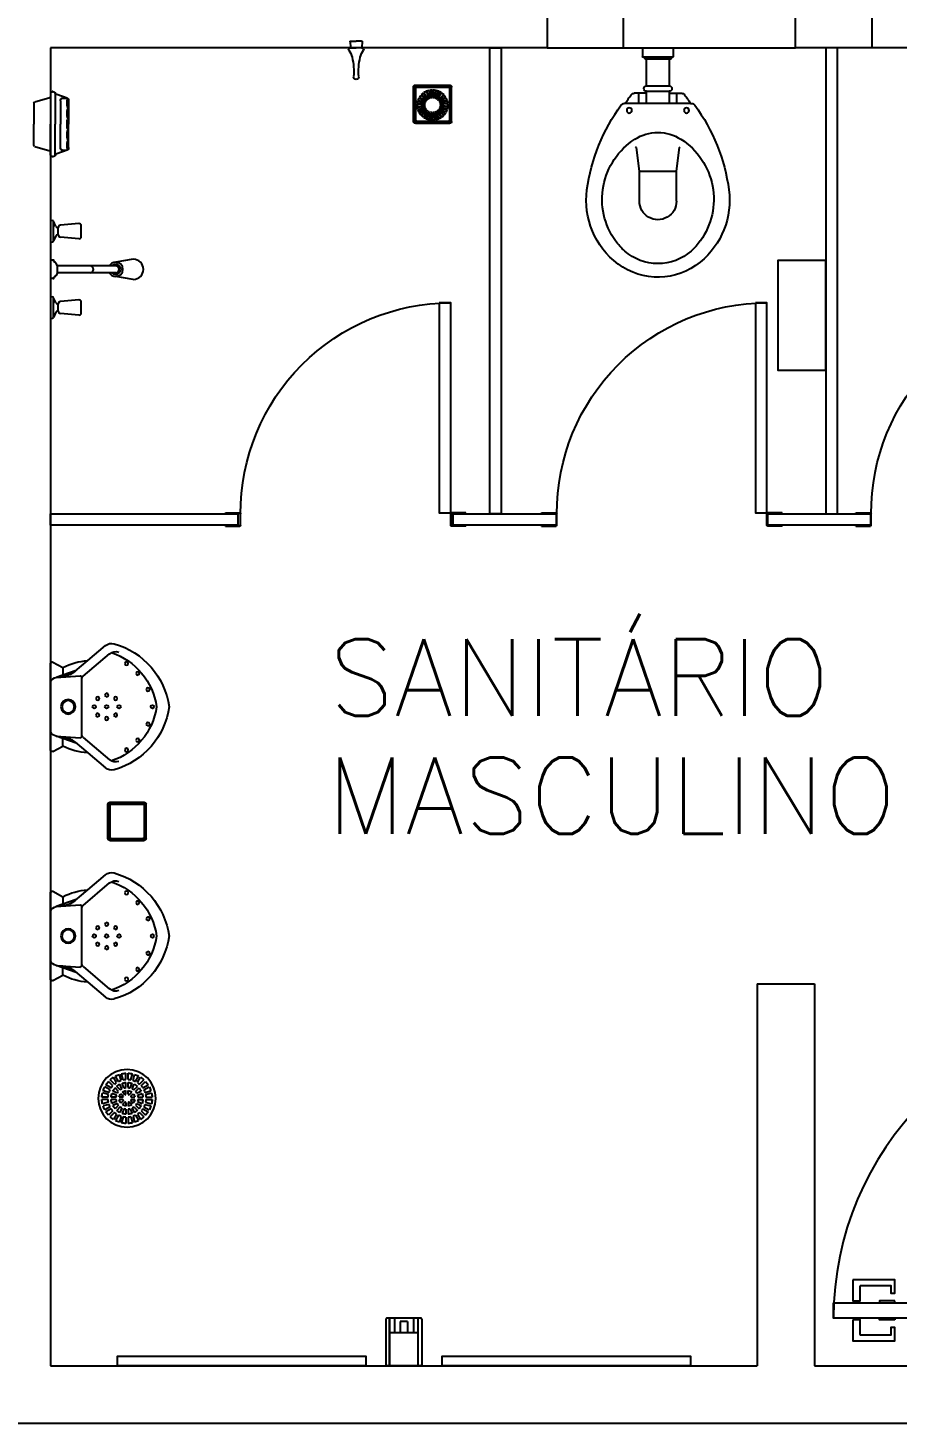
# Model space of a CAD drawing. Header units: millimetres. Extents: x 1887 to 2405, y 1100 to 1335.
# Drawn here: x 2110.2 to 2112.476, y 1267.448 to 1271.1 of the extents above; entities that cross this region are included whole.
import ezdxf

# ---------------------------------------------------------------- set-up
doc = ezdxf.new("R2010")
doc.units = ezdxf.units.MM
doc.linetypes.add('HIDDEN', pattern=[0.375, 0.25, -0.125])
for name, color, linetype in [('AR-ALV', 2, 'Continuous'), ('AR-DIVISÓRIAS', 1, 'Continuous'), ('AR-ESTC', 3, 'Continuous'), ('AR-LOUCAS', 1, 'Continuous'), ('AR-LOUÇAS', 1, 'Continuous'), ('AR-PORTA', 1, 'Continuous'), ('DV- VISTA', 2, 'Continuous'), ('HE_TIGRECAD', 1, 'Continuous'), ('maçaneta', 1, 'Continuous'), ('mov', 1, 'Continuous'), ('PM-PERFIL U-C', 2, 'Continuous'), ('pm1', 2, 'Continuous'), ('pm2', 2, 'Continuous'), ('TEXTO', 2, 'Continuous'), ('WC-PROJ', 1, 'HIDDEN'), ('WC1', 1, 'Continuous'), ('WC2', 1, 'Continuous'), ('WC3', 1, 'Continuous')]:
    doc.layers.add(name, color=color, linetype=linetype)
doc.styles.add('UNB-100', font='simplex.shx', dxfattribs={"height": 0.2})

# ---------------------------------------------------------------- blocks, each defined once
blk = doc.blocks.new('MCTR-01p')
at = {"layer": 'WC1'}
for p, q in [((0.1134, 0), (-0.1134, 0)), ((-0.1169, -0.006), (-0.1028, -0.0318)), ((0.1169, -0.006), (0.1028, -0.0318)), ((-0.1209, -0.0973), (-0.16, -0.1436)), ((0.1209, -0.0973), (0.16, -0.1436))]:
    blk.add_line(p, q, dxfattribs=at)
blk.add_circle((0, -0.0459), 0.019, dxfattribs=at)
for centre, radius, start, end in [((-0.1134, -0.004), 0.00402, 90, 208.6993), ((0.1134, -0.004), 0.00402, 331.3007, 90), ((0.0514, -0.1098), 0.1728, 153.1667, 175.8553), ((-0.0514, -0.1098), 0.1728, 4.1447, 26.8333), ((-0.1408, -0.1598), 0.0251, 139.851, 195.7705), ((0.1408, -0.1598), 0.0251, 344.2295, 40.149), ((0.027, -0.1124), 0.1994, 195.7705, 262.231), ((-0.027, -0.1124), 0.1994, 277.769, 344.2295)]:
    blk.add_arc(centre, radius, start, end, dxfattribs=at)
at = {"layer": 'WC2'}
for p, q in [((-0.1028, -0.0318), (-0.083, -0.0318)), ((-0.0952, -0.0668), (-0.0769, -0.0144)), ((-0.0769, -0.0144), (-0.0814, -0.0774)), ((0.0769, -0.0144), (0.0814, -0.0774)), ((0.0952, -0.0668), (0.0769, -0.0144)), ((0.1028, -0.0318), (0.083, -0.0318)), ((-0.0929, -0.0641), (-0.1209, -0.0973)), ((0.0929, -0.0641), (0.1209, -0.0973)), ((-0.0801, -0.0849), (-0.1388, -0.1544)), ((0.0773, -0.0817), (-0.0773, -0.0817)), ((0.0801, -0.0849), (0.1388, -0.1544))]:
    blk.add_line(p, q, dxfattribs=at)
for centre, radius in [((0, -0.0459), 0.0162), ((-0.0307, -0.1466), 0.00453), ((-0.0216, -0.1233), 0.00453), ((0.0216, -0.1233), 0.00453), ((0.0307, -0.1466), 0.00453), ((-0.0216, -0.17), 0.00453), ((0.0216, -0.17), 0.00453), ((-0.1131, -0.1987), 0.00453), ((0.1131, -0.1987), 0.00453), ((-0.0873, -0.2281), 0.00453), ((-0.0453, -0.2549), 0.00453), ((0.0453, -0.2549), 0.00453), ((0.0873, -0.2281), 0.00453)]:
    blk.add_circle(centre, radius, dxfattribs=at)
for centre, radius, start, end in [((-0.0573, -0.018), 0.02, 115.5204, 169.5817), ((0.0573, -0.018), 0.02, 10.4183, 64.4796), ((-0.1424, -0.0223), 0.0647, 319.851, 355.9846), ((0.1424, -0.0223), 0.0647, 184.0154, 220.149), ((-0.0773, -0.0776), 0.00402, 175.9846, 270), ((-0.0719, -0.0937), 0.012, 89.3581, 133.3239), ((0.0719, -0.0937), 0.012, 46.6761, 90.6419), ((0.0773, -0.0776), 0.00402, 270, 4.0154), ((0, -0.1142), 0.00453, 90, 270), ((0, -0.1466), 0.00453, 90, 270), ((0, -0.1142), 0.00453, 270, 90), ((0, -0.1466), 0.00453, 270, 90), ((-0.1204, -0.1699), 0.024, 139.851, 200.6324), ((0.024, -0.1042), 0.1746, 198.2723, 262.1141), ((0, -0.1791), 0.00453, 90, 270), ((-0.024, -0.1042), 0.1746, 277.8859, 341.7277), ((0, -0.1791), 0.00453, 270, 90), ((0.1204, -0.1699), 0.024, 339.3676, 40.149), ((0.0001, -0.2664), 0.00453, 91.7832, 268.2168), ((-0.0001, -0.2664), 0.00453, 271.7832, 88.2168)]:
    blk.add_arc(centre, radius, start, end, dxfattribs=at)
blk = doc.blocks.new('CHVR-01P')
at = {"layer": 'WC1', "color": 1}
for p, q in [((-0.08, 0.114), (-0.08, 0.086)), ((-0.074, 0.12), (-0.0254, 0.1155)), ((-0.0139, 0.1119), (-0.0077, 0.1257)), ((-0.0015, 0.129), (-0.0052, 0.1279)), ((-0.074, 0.08), (-0.0254, 0.0845)), ((-0.02, 0.1096), (-0.0176, 0.1096)), ((-0.02, 0.0904), (-0.0176, 0.0904)), ((-0.0139, 0.0881), (-0.0077, 0.0743)), ((-0.0015, 0.071), (-0.0052, 0.0721)), ((-0.2165, 0.0264), (-0.1704, 0.0189)), ((-0.1704, 0.0088), (-0.1537, 0.0088)), ((-0.1537, 0.0088), (-0.0176, 0.0088)), ((-0.0176, 0.0088), (-0.0133, 0.0174)), ((-0.0131, 0.0178), (-0.0132, 0.0176)), ((-0.0126, 0.0182), (-0.0088, 0.0206)), ((-0.0088, 0.0222), (-0.0088, 0.0206)), ((-0.0068, 0.0242), (0, 0.0242)), ((-0.2165, -0.0264), (-0.1704, -0.0189)), ((-0.1704, -0.0088), (-0.1537, -0.0088)), ((-0.1537, -0.0088), (-0.0176, -0.0088)), ((-0.0176, -0.0088), (-0.0133, -0.0174)), ((-0.0131, -0.0178), (-0.0132, -0.0176)), ((-0.0126, -0.0182), (-0.0088, -0.0206)), ((-0.0088, -0.0206), (-0.0088, -0.0222)), ((-0.0068, -0.0242), (0, -0.0242)), ((-0.0015, -0.071), (-0.0052, -0.0721)), ((-0.08, -0.086), (-0.08, -0.114)), ((-0.074, -0.08), (-0.0254, -0.0845)), ((-0.02, -0.0904), (-0.0176, -0.0904)), ((-0.02, -0.1096), (-0.0176, -0.1096)), ((-0.0139, -0.0881), (-0.0077, -0.0743)), ((-0.074, -0.12), (-0.0254, -0.1155)), ((-0.0139, -0.1119), (-0.0077, -0.1257)), ((-0.0015, -0.129), (-0.0052, -0.1279))]:
    blk.add_line(p, q, dxfattribs=at)
for centre, radius, start, end in [((-0.074, 0.114), 0.006, 90, 180), ((-0.026, 0.1096), 0.006, 0, 84.4007), ((-0.0176, 0.1136), 0.004, 270, 335.6127), ((-0.004, 0.1241), 0.004, 107.5303, 155.6127), ((-0.001, 0.1282), 0.001, 0, 122.0054), ((-0.074, 0.086), 0.006, 180, 270), ((-0.026, 0.0904), 0.006, 275.5993, 0), ((-0.0176, 0.0864), 0.004, 24.3873, 90), ((-0.004, 0.0759), 0.004, 204.3873, 252.4697), ((-0.001, 0.0718), 0.001, 237.9946, 0), ((0, 0.07), 0.000002, 180, 270), ((-0.2165, 0), 0.0264, 90, 270), ((-0.1704, 0), 0.0189, 90, 270), ((-0.1704, 0), 0.0088, 90, 270), ((-0.1704, 0), 0.0189, 27.7177, 90), ((-0.0115, 0.0165), 0.002, 122.7806, 153.4349), ((-0.0068, 0.0222), 0.002, 90, 180), ((-0.1704, 0), 0.0189, 270, 332.2823), ((-0.0115, -0.0165), 0.002, 206.5651, 237.2194), ((-0.0068, -0.0222), 0.002, 180, 270), ((-0.004, -0.0759), 0.004, 107.5303, 155.6127), ((-0.001, -0.0718), 0.001, 0, 122.0054), ((-0.074, -0.086), 0.006, 90, 180), ((-0.026, -0.0904), 0.006, 0, 84.4007), ((-0.026, -0.1096), 0.006, 275.5993, 0), ((-0.0176, -0.0864), 0.004, 270, 335.6127), ((-0.0176, -0.1136), 0.004, 24.3873, 90), ((-0.074, -0.114), 0.006, 180, 270), ((-0.004, -0.1241), 0.004, 204.3873, 252.4697), ((-0.001, -0.1282), 0.001, 237.9946, 0), ((0, -0.13), 0.000002, 180, 270)]:
    blk.add_arc(centre, radius, start, end, dxfattribs=at)
at = {"layer": 'WC2', "color": 1}
for p, q in [((-0.0077, 0.1257), (-0.0077, 0.0743)), ((-0.02, 0.1096), (-0.02, 0.0904)), ((-0.0176, 0.0088), (-0.0176, -0.0088)), ((-0.02, -0.0904), (-0.02, -0.1096)), ((-0.0077, -0.0743), (-0.0077, -0.1257))]:
    blk.add_line(p, q, dxfattribs=at)
for centre, radius, start, end in [((-0.1704, 0), 0.0132, 41.8103, 318.1897), ((-0.1031, 0), 0.0088, 90, 270)]:
    blk.add_arc(centre, radius, start, end, dxfattribs=at)
blk = doc.blocks.new('pb55-gr-01p')
at = {"layer": 'mov'}
blk.add_arc((0.0015, 0.0172), 0.55, 359.7335, 90, dxfattribs=at)
at = {"layer": 'pm1'}
blk.add_lwpolyline([(0.0315, 0.5673), (0.0315, 0.0172), (0.0015, 0.0172), (0.0015, 0.5673)], close=True, dxfattribs=at)
at = {"layer": 'pm2'}
for p, q in [((-0.0385, 0.0172), (-0.0008, 0.0172)), ((-0.0385, 0.0158), (-0.0385, 0.0172)), ((-0.0008, 0.0158), (-0.0385, 0.0158)), ((0, 0.015), (0, -0.015)), ((0.0015, -0.0152), (0.0015, 0.015)), ((0.5515, -0.0152), (0.5515, 0.015)), ((0.553, 0.015), (0.553, -0.015)), ((0.5915, 0.0172), (0.5537, 0.0172)), ((0.5537, 0.0158), (0.5915, 0.0158)), ((0.5915, 0.0158), (0.5915, 0.0172)), ((-0.001, -0.016), (-0.0385, -0.016)), ((-0.0385, -0.0175), (-0.0385, -0.016)), ((-0.0385, -0.0175), (-0.0008, -0.0175)), ((0.5915, -0.0175), (0.5537, -0.0175)), ((0.554, -0.016), (0.5915, -0.016)), ((0.5915, -0.0175), (0.5915, -0.016))]:
    blk.add_line(p, q, dxfattribs=at)
for centre, radius, start, end in [((-0.0008, 0.015), 0.00225, 0, 90), ((-0.0008, 0.015), 0.00075, 0, 90), ((0.5537, 0.015), 0.00225, 90, 180), ((0.5537, 0.015), 0.00075, 90, 180), ((-0.001, -0.015), 0.001, 270, 0), ((-0.0008, -0.0152), 0.00225, 270, 0), ((0.5537, -0.0152), 0.00225, 180, 270), ((0.554, -0.015), 0.001, 180, 270)]:
    blk.add_arc(centre, radius, start, end, dxfattribs=at)
blk = doc.blocks.new('DV4')
at = {"layer": 'DV- VISTA', "color": 2}
blk.add_lwpolyline([(0.03, 0), (0.03, -1.22), (0, -1.22), (0, 0)], close=True, dxfattribs=at)
blk = doc.blocks.new('DV2')
at = {"layer": 'DV- VISTA', "color": 2}
blk.add_lwpolyline([(0.03, 0), (0.03, -0.49), (0, -0.49), (0, 0)], close=True, dxfattribs=at)
blk = doc.blocks.new('DV9')
at = {"layer": 'DV- VISTA', "color": 2}
blk.add_lwpolyline([(0.27, -0.03), (0, -0.03), (0, 0), (0.27, 0)], close=True, dxfattribs=at)
blk = doc.blocks.new('BACI-01P')
at = {"layer": 'WC1'}
for p, q in [((0.146, 0.0857), (0.146, 0.0887)), ((0.1191, 0.03), (0.1191, 0.0624)), ((0.1191, 0.03), (0.1139, 0.03)), ((0.1139, 0.0298), (0.1139, -0.0298)), ((0.1191, -0.03), (0.1139, -0.03)), ((0.1191, -0.03), (0.1191, -0.0624)), ((0.146, -0.0857), (0.146, -0.0887))]:
    blk.add_line(p, q, dxfattribs=at)
for centre, radius, start, end in [((0.4364, -0.2936), 0.4837, 97.6805, 126.3454), ((0.3996, -0.0205), 0.2081, 36.8881, 97.6805), ((0.4044, -0.3155), 0.4771, 122.7818, 126.1604), ((0.1551, 0.0887), 0.00909, 126.3358, 180), ((0.4268, 0), 0.174, 320.4767, 36.8881), ((0.1282, 0.0624), 0.00909, 126.1604, 180), ((0.1282, -0.0624), 0.00909, 180, 233.8396), ((0.4044, 0.3155), 0.4771, 233.8396, 237.2182), ((0.1551, -0.0887), 0.00909, 180, 238.9825), ((0.4364, 0.2936), 0.4837, 233.7577, 262.3195), ((0.3996, 0.0205), 0.2081, 262.3195, 320.8979)]:
    blk.add_arc(centre, radius, start, end, dxfattribs=at)
at = {"layer": 'WC2'}
for p, q in [((0.146, -0.0857), (0.146, 0.0857)), ((0, 0.04), (0.023, 0.04)), ((0.025, 0.035), (0.025, 0.038)), ((0.025, -0.035), (0.025, 0.035)), ((0.025, 0.035), (0.028, 0.035)), ((0.03, -0.033), (0.03, 0.033)), ((0.1, 0.03), (0.03, 0.03)), ((0.1, 0.0298), (0.1, -0.0298)), ((0.025, -0.038), (0.025, -0.035)), ((0.025, -0.035), (0.028, -0.035)), ((0.1, -0.03), (0.03, -0.03)), ((0, -0.04), (0.023, -0.04))]:
    blk.add_line(p, q, dxfattribs=at)
for centre, radius, start, end in [((0.3966, -0.0404), 0.1866, 54.2515, 147.3201), ((0.4126, -0.0182), 0.1592, 41.3299, 54.2515), ((0.4333, 0), 0.1317, 0, 41.3299), ((0.023, 0.038), 0.002, 0, 90), ((0.107, 0.0298), 0.00697, 0, 180), ((0.3335, 0), 0.1117, 147.3201, 180), ((0.028, 0.033), 0.002, 0, 90), ((0.3335, 0), 0.1117, 180, 212.6799), ((0.4333, 0), 0.1317, 318.6701, 0), ((0.028, -0.033), 0.002, 270, 0), ((0.107, -0.0298), 0.00697, 180, 0), ((0.023, -0.038), 0.002, 270, 0), ((0.3966, 0.0404), 0.1866, 212.6799, 305.7485), ((0.4126, 0.0182), 0.1592, 305.7485, 318.6701)]:
    blk.add_arc(centre, radius, start, end, dxfattribs=at)
at = {"layer": 'WC3'}
for p, q in [((0.146, 0.0497), (0.1191, 0.0497)), ((0.146, 0.03), (0.1191, 0.03)), ((0.146, -0.03), (0.1191, -0.03)), ((0.146, -0.0497), (0.1191, -0.0497))]:
    blk.add_line(p, q, dxfattribs=at)
at = {"layer": 'WC3', "color": 1}
for p, q in [((0.261, 0.0562), (0.2593, 0.0585)), ((0.3229, 0.0486), (0.261, 0.0562)), ((0.3229, 0.0486), (0.3229, -0.0486)), ((0.4015, 0.0486), (0.3229, 0.0486)), ((0.261, -0.0562), (0.2593, -0.0585)), ((0.3229, -0.0486), (0.261, -0.0562)), ((0.4015, -0.0486), (0.3229, -0.0486))]:
    blk.add_line(p, q, dxfattribs=at)
for centre in [(0.1641, 0.075), (0.1641, -0.075)]:
    blk.add_circle(centre, 0.00682, dxfattribs=at)
blk.add_arc((0.4015, 0), 0.0486, 270, 90, dxfattribs=at)
blk = doc.blocks.new('PM3')
at = {"layer": 'maçaneta'}
for points in [[(0.02, 0.825), (-0.035, 0.825), (-0.035, 0.715), (0, 0.715), (0, 0.725), (-0.02, 0.725), (-0.02, 0.8035, -0.414214), (-0.0185, 0.805), (0.02, 0.805)], [(0.125, 0.825), (0.07, 0.825), (0.07, 0.805), (0.1085, 0.805, -0.414214), (0.11, 0.8035), (0.11, 0.725), (0.09, 0.725), (0.09, 0.715), (0.125, 0.715)]]:
    blk.add_lwpolyline(points, format="xyb", close=True, dxfattribs=at)
for points in [[(0.02, 0.715), (0.02, 0.755), (0.025, 0.755), (0.025, 0.715)], [(0.07, 0.715), (0.07, 0.755), (0.065, 0.755), (0.065, 0.715)]]:
    blk.add_lwpolyline(points, close=True, dxfattribs=at)
at = {"layer": 'mov'}
blk.add_arc((0.025, 0.075), 0.8, 0, 90, dxfattribs=at)
at = {"layer": 'PM-PERFIL U-C'}
for p, q in [((0.01, 0.065), (0.01, 0.0735)), ((0.0115, 0.075), (0.0235, 0.075)), ((0.025, 0.0735), (0.025, 0.034)), ((0.825, 0.0735), (0.825, 0.034)), ((0.8385, 0.075), (0.8265, 0.075)), ((0.84, 0.065), (0.84, 0.0735)), ((0, 0.045), (0, 0.0635)), ((0.002, 0.045), (0, 0.045)), ((0.0015, 0.065), (0.01, 0.065)), ((0.002, 0.063), (0.002, 0.045)), ((0.0105, 0.063), (0.002, 0.063)), ((0.012, 0.073), (0.012, 0.0645)), ((0.023, 0.073), (0.012, 0.073)), ((0.023, 0.0335), (0.023, 0.073)), ((0.827, 0.073), (0.838, 0.073)), ((0.827, 0.0335), (0.827, 0.073)), ((0.838, 0.073), (0.838, 0.0645)), ((0.8395, 0.063), (0.848, 0.063)), ((0.8485, 0.065), (0.84, 0.065)), ((0.848, 0.063), (0.848, 0.045)), ((0.848, 0.045), (0.85, 0.045)), ((0.85, 0.045), (0.85, 0.0635)), ((0.038, 0.032), (0.0245, 0.032)), ((0.0385, 0.034), (0.025, 0.034)), ((0.038, 0.032), (0.038, -0.073)), ((0.04, 0.0325), (0.04, -0.0735)), ((0.81, 0.0325), (0.81, -0.0735)), ((0.8115, 0.034), (0.825, 0.034)), ((0.812, 0.032), (0.8255, 0.032)), ((0.812, 0.032), (0.812, -0.073)), ((0, -0.045), (0.002, -0.045)), ((0, -0.0635), (0, -0.045)), ((0.01, -0.065), (0.0015, -0.065)), ((0.002, -0.045), (0.002, -0.063)), ((0.002, -0.063), (0.0105, -0.063)), ((0.01, -0.0735), (0.01, -0.065)), ((0.012, -0.0645), (0.012, -0.073)), ((0.012, -0.073), (0.038, -0.073)), ((0.838, -0.073), (0.812, -0.073)), ((0.838, -0.0645), (0.838, -0.073)), ((0.848, -0.063), (0.8395, -0.063)), ((0.84, -0.0735), (0.84, -0.065)), ((0.84, -0.065), (0.8485, -0.065)), ((0.85, -0.045), (0.848, -0.045)), ((0.848, -0.045), (0.848, -0.063)), ((0.85, -0.0635), (0.85, -0.045)), ((0.0385, -0.075), (0.0115, -0.075)), ((0.8115, -0.075), (0.8385, -0.075))]:
    blk.add_line(p, q, dxfattribs=at)
for centre, start, end in [((0.0115, 0.0735), 90, 180), ((0.0235, 0.0735), 360, 90), ((0.8265, 0.0735), 90, 180), ((0.8385, 0.0735), 0, 90), ((0.0015, 0.0635), 90, 180), ((0.0105, 0.0645), 270, 0), ((0.8395, 0.0645), 180, 270), ((0.8485, 0.0635), 0, 90), ((0.0245, 0.0335), 180, 270), ((0.0385, 0.0325), 0, 90), ((0.8115, 0.0325), 90, 180), ((0.8255, 0.0335), 270, 0), ((0.0015, -0.0635), 180, 270), ((0.0105, -0.0645), 0, 90), ((0.8395, -0.0645), 90, 180), ((0.8485, -0.0635), 270, 0), ((0.0115, -0.0735), 180, 270), ((0.0385, -0.0735), 269.9386, 0), ((0.8115, -0.0735), 180, 270.0614), ((0.8385, -0.0735), 270, 0)]:
    blk.add_arc(centre, 0.0015, start, end, dxfattribs=at)
at = {"layer": 'pm1'}
blk.add_lwpolyline([(0.065, 0.875), (0.065, 0.075), (0.025, 0.075), (0.025, 0.875)], close=True, dxfattribs=at)
blk = doc.blocks.new('CABD-01p')
at = {"layer": 'WC1', "color": 1, "linetype": 'Continuous', "ltscale": 2.5}
for p, q in [((-0.016, 0.0155), (-0.0146, 0.0017)), ((-0.0149, 0), (0, 0)), ((-0.0142, 0.0175), (0, 0.0175)), ((0.0142, 0.0175), (0, 0.0175)), ((0.0149, 0), (0, 0)), ((0.016, 0.0155), (0.0146, 0.0017)), ((-0.0186, -0.0025), (-0.0159, -0.0009)), ((0.0186, -0.0025), (0.0159, -0.0009))]:
    blk.add_line(p, q, dxfattribs=at)
for centre, radius, start, end in [((-0.0142, 0.0157), 0.0018, 91.2466, 185.8606), ((-0.0173, 0.0014), 0.00271, 301.0917, 5.6913), ((0.0142, 0.0157), 0.0018, 354.1394, 88.7534), ((0.0173, 0.0014), 0.0027, 174.0971, 238.7968), ((-0.0172, -0.0049), 0.0027, 121.1387, 218.6898), ((-0.0544, -0.0346), 0.0449, 12.3103, 38.6321), ((-0.1863, -0.0635), 0.18, 356.1294, 12.3598), ((0.1863, -0.0635), 0.18, 167.6402, 183.8706), ((0.0544, -0.0346), 0.0449, 141.3679, 167.6897), ((0.0172, -0.0049), 0.0027, 321.3102, 58.8613), ((0, -0.0762), 0.00675, 176.1474, 269.4678), ((0, -0.0762), 0.00675, 270.5322, 3.8526)]:
    blk.add_arc(centre, radius, start, end, dxfattribs=at)
blk = doc.blocks.new('SBNT-01p')
at = {"layer": 'WC1', "color": 1, "linetype": 'Continuous', "ltscale": 2.5}
for p, q in [((-0.0581, 0.0418), (-0.0694, 0.0022)), ((-0.0552, 0.044), (0, 0.044)), ((0.0552, 0.044), (0, 0.044)), ((0.0581, 0.0418), (0.0694, 0.0022)), ((-0.0851, -0.006), (-0.0851, -0.004)), ((-0.0811, 0), (-0.0723, 0)), ((-0.0791, -0.012), (0, -0.012)), ((-0.0684, -0.043), (-0.0777, -0.016)), ((-0.0723, 0), (0, 0)), ((-0.0682, -0.0311), (-0.0674, -0.0415)), ((-0.0607, -0.026), (0, -0.026)), ((0.0723, 0), (0, 0)), ((0.0791, -0.012), (0, -0.012)), ((0.0607, -0.026), (0, -0.026)), ((0.0682, -0.0311), (0.0674, -0.0415)), ((0.0684, -0.043), (0.0777, -0.016)), ((0.0811, 0), (0.0723, 0)), ((0.0851, -0.006), (0.0851, -0.004)), ((-0.0628, -0.047), (0, -0.047)), ((0.0628, -0.047), (0, -0.047))]:
    blk.add_line(p, q, dxfattribs=at)
for centre, radius, start, end in [((-0.0552, 0.041), 0.00301, 90.1551, 164.1481), ((0.0552, 0.041), 0.00301, 15.8018, 89.8435), ((-0.081, -0.004), 0.00401, 90.1428, 180), ((-0.0723, 0.003), 0.00299, 269.9005, 344.0925), ((0.0723, 0.003), 0.003, 195.9572, 270.1008), ((-0.0791, -0.006), 0.006, 178.1828, 270.0649), ((-0.0853, -0.0186), 0.008, 19.0332, 63.6886), ((-0.0642, -0.0307), 0.004, 111.8465, 186.4416), ((-0.0607, -0.0395), 0.0135, 90.138, 111.9015), ((0.0607, -0.0395), 0.0135, 68.2235, 89.9698), ((0.0642, -0.0307), 0.004, 353.5122, 68.1432), ((0.0853, -0.0186), 0.008, 116.3192, 161.0393), ((0.0791, -0.006), 0.006, 269.9351, 1.8172), ((0.081, -0.004), 0.00401, 360, 89.8536), ((-0.0628, -0.041), 0.00599, 198.9151, 270.0458), ((-0.0614, -0.041), 0.006, 184.2344, 269.98), ((0.0614, -0.041), 0.006, 270.0199, 355.7005), ((0.0628, -0.041), 0.00599, 269.9505, 341.0588)]:
    blk.add_arc(centre, radius, start, end, dxfattribs=at)
at = {"layer": 'WC2', "color": 1, "linetype": 'Continuous', "ltscale": 2.5}
for centre, radius, start, end in [((-0.056, -0.093), 0.05, 76.4972, 101.9921), ((-0.042, -0.0348), 0.00987, 256.368, 283.7343), ((-0.028, -0.093), 0.05, 76.4973, 103.482), ((-0.014, -0.0348), 0.00987, 256.368, 283.7343), ((0.0001, -0.0935), 0.0506, 90.1604, 103.5085), ((-0.0001, -0.0935), 0.0506, 76.5339, 89.8802), ((0.014, -0.0348), 0.00987, 256.368, 283.7343), ((0.028, -0.093), 0.05, 76.4973, 103.482), ((0.042, -0.0348), 0.00987, 256.368, 283.7343), ((0.056, -0.0931), 0.0501, 77.876, 103.4612)]:
    blk.add_arc(centre, radius, start, end, dxfattribs=at)
blk = doc.blocks.new('PPLR-01p')
at = {"layer": 'WC1', "color": 1}
blk.add_lwpolyline([(-0.1435, 0.126), (0.1435, 0.126), (0.1435, 0), (-0.1435, 0), (-0.1435, 0.126)], dxfattribs=at)
blk = doc.blocks.new('SBSPRAY-P')
at = {"layer": 'WC1', "color": 1}
for p, q in [((-0.0444, 0), (0.0444, 0)), ((-0.0469, -0.122), (-0.0469, -0.0025)), ((-0.0376, -0.0025), (-0.0376, -0.122)), ((0.0376, -0.122), (0.0376, -0.0025)), ((0.0376, -0.0025), (0.0376, -0.122)), ((0.0469, -0.122), (0.0469, -0.0025)), ((-0.0376, -0.0861), (0.0376, -0.0861)), ((-0.0444, -0.1245), (0.0444, -0.1245))]:
    blk.add_line(p, q, dxfattribs=at)
for centre, start, end in [((-0.0444, -0.0025), 90, 180), ((0.0444, -0.0025), 0, 90), ((-0.0351, -0.0025), 90, 180), ((0.0351, -0.0025), 0, 90), ((-0.0444, -0.122), 180, 270), ((-0.0351, -0.122), 180, 270), ((0.0351, -0.122), 270, 360), ((0.0444, -0.122), 270, 0)]:
    blk.add_arc(centre, 0.0025, start, end, dxfattribs=at)
at = {"layer": 'WC2', "color": 1}
for p, q in [((-0.0247, -0.1245), (-0.0247, -0.0861)), ((-0.0096, -0.1161), (-0.0096, -0.0861)), ((0.0096, -0.1161), (0.0096, -0.0861)), ((0.0247, -0.1245), (0.0247, -0.0861)), ((-0.0096, -0.1161), (0.0096, -0.1161))]:
    blk.add_line(p, q, dxfattribs=at)
blk = doc.blocks.new('caixasifon')
at = {"layer": 'HE_TIGRECAD', "color": 1}
for p, q in [((-0.0371, 0.0328), (-0.0486, 0.0444)), ((-0.0328, 0.0371), (-0.0444, 0.0486)), ((-0.0273, 0.0413), (-0.0355, 0.0554)), ((-0.0221, 0.0443), (-0.0303, 0.0584)), ((-0.0157, 0.0469), (-0.0199, 0.0627)), ((-0.0136, 0.025), (-0.0186, 0.0371)), ((-0.0099, 0.0485), (-0.0141, 0.0643)), ((-0.0081, 0.0273), (-0.0131, 0.0394)), ((-0.003, 0.0494), (-0.003, 0.0657)), ((-0.003, 0.0283), (-0.003, 0.0414)), ((0.003, 0.0494), (0.003, 0.0657)), ((0.003, 0.0283), (0.003, 0.0414)), ((0.0081, 0.0273), (0.0131, 0.0394)), ((0.0099, 0.0485), (0.0141, 0.0643)), ((0.0136, 0.025), (0.0186, 0.0371)), ((0.0157, 0.0469), (0.0199, 0.0627)), ((0.0221, 0.0443), (0.0303, 0.0584)), ((0.0273, 0.0413), (0.0355, 0.0554)), ((0.0328, 0.0371), (0.0444, 0.0486)), ((0.0371, 0.0328), (0.0486, 0.0444)), ((-0.0494, 0.003), (-0.0657, 0.003)), ((-0.0485, 0.0099), (-0.0643, 0.0141)), ((-0.0469, 0.0157), (-0.0627, 0.0199)), ((-0.0443, 0.0221), (-0.0584, 0.0303)), ((-0.0413, 0.0273), (-0.0554, 0.0355)), ((-0.0283, 0.003), (-0.0414, 0.003)), ((-0.0273, 0.0081), (-0.0394, 0.0131)), ((-0.025, 0.0136), (-0.0371, 0.0186)), ((-0.0222, 0.0179), (-0.0314, 0.0271)), ((-0.0179, 0.0222), (-0.0271, 0.0314)), ((-0.0106, 0.003), (-0.0203, 0.003)), ((-0.0096, 0.0054), (-0.0165, 0.0122)), ((-0.0054, 0.0096), (-0.0122, 0.0165)), ((-0.003, 0.0106), (-0.003, 0.0203)), ((0.003, 0.0106), (0.003, 0.0203)), ((0.0054, 0.0096), (0.0122, 0.0165)), ((0.0096, 0.0054), (0.0165, 0.0122)), ((0.0106, 0.003), (0.0203, 0.003)), ((0.0179, 0.0222), (0.0271, 0.0314)), ((0.0222, 0.0179), (0.0314, 0.0271)), ((0.025, 0.0136), (0.0371, 0.0186)), ((0.0273, 0.0081), (0.0394, 0.0131)), ((0.0283, 0.003), (0.0414, 0.003)), ((0.0413, 0.0273), (0.0554, 0.0355)), ((0.0443, 0.0221), (0.0584, 0.0303)), ((0.0469, 0.0157), (0.0627, 0.0199)), ((0.0485, 0.0099), (0.0643, 0.0141)), ((0.0494, 0.003), (0.0657, 0.003)), ((-0.0494, -0.003), (-0.0657, -0.003)), ((-0.0485, -0.0099), (-0.0643, -0.0141)), ((-0.0469, -0.0157), (-0.0627, -0.0199)), ((-0.0443, -0.0221), (-0.0584, -0.0303)), ((-0.0413, -0.0273), (-0.0554, -0.0355)), ((-0.0371, -0.0328), (-0.0486, -0.0444)), ((-0.0283, -0.003), (-0.0414, -0.003)), ((-0.0273, -0.0081), (-0.0394, -0.0131)), ((-0.025, -0.0136), (-0.0371, -0.0186)), ((-0.0222, -0.0179), (-0.0314, -0.0271)), ((-0.0179, -0.0222), (-0.0271, -0.0314)), ((-0.0106, -0.003), (-0.0203, -0.003)), ((-0.0136, -0.025), (-0.0186, -0.0371)), ((-0.0096, -0.0054), (-0.0165, -0.0122)), ((-0.0081, -0.0273), (-0.0131, -0.0394)), ((-0.0054, -0.0096), (-0.0122, -0.0165)), ((-0.003, -0.0106), (-0.003, -0.0203)), ((-0.003, -0.0283), (-0.003, -0.0414)), ((0.003, -0.0106), (0.003, -0.0203)), ((0.003, -0.0283), (0.003, -0.0414)), ((0.0054, -0.0096), (0.0122, -0.0165)), ((0.0081, -0.0273), (0.0131, -0.0394)), ((0.0096, -0.0054), (0.0165, -0.0122)), ((0.0106, -0.003), (0.0203, -0.003)), ((0.0136, -0.025), (0.0186, -0.0371)), ((0.0179, -0.0222), (0.0271, -0.0314)), ((0.0222, -0.0179), (0.0314, -0.0271)), ((0.025, -0.0136), (0.0371, -0.0186)), ((0.0273, -0.0081), (0.0394, -0.0131)), ((0.0283, -0.003), (0.0414, -0.003)), ((0.0371, -0.0328), (0.0486, -0.0444)), ((0.0413, -0.0273), (0.0554, -0.0355)), ((0.0443, -0.0221), (0.0584, -0.0303)), ((0.0469, -0.0157), (0.0627, -0.0199)), ((0.0485, -0.0099), (0.0643, -0.0141)), ((0.0494, -0.003), (0.0657, -0.003)), ((-0.0328, -0.0371), (-0.0444, -0.0486)), ((-0.0273, -0.0413), (-0.0355, -0.0554)), ((-0.0221, -0.0443), (-0.0303, -0.0584)), ((-0.0157, -0.0469), (-0.0199, -0.0627)), ((-0.0099, -0.0485), (-0.0141, -0.0643)), ((-0.003, -0.0494), (-0.003, -0.0657)), ((0.003, -0.0494), (0.003, -0.0657)), ((0.0099, -0.0485), (0.0141, -0.0643)), ((0.0157, -0.0469), (0.0199, -0.0627)), ((0.0221, -0.0443), (0.0303, -0.0584)), ((0.0273, -0.0413), (0.0355, -0.0554)), ((0.0328, -0.0371), (0.0444, -0.0486))]:
    blk.add_line(p, q, dxfattribs=at)
blk.add_circle((0, 0), 0.0755, dxfattribs=at)
for radius, start, end in [(0.0658, 137.6132, 147.3868), (0.0658, 122.6132, 132.3868), (0.0495, 123.4746, 131.5254), (0.0658, 107.6132, 117.3868), (0.0415, 116.6455, 130.8545), (0.0495, 108.4746, 116.5254), (0.0658, 92.6132, 102.3868), (0.0415, 94.1455, 108.3545), (0.0495, 93.4746, 101.5254), (0.0658, 77.6132, 87.3868), (0.0495, 78.4746, 86.5254), (0.0415, 71.6455, 85.8545), (0.0495, 63.4746, 71.5254), (0.0415, 49.1455, 63.3545), (0.0658, 62.6132, 72.3868), (0.0495, 48.4746, 56.5254), (0.0658, 47.6132, 57.3868), (0.0658, 32.6132, 42.3868), (0.0658, 167.6132, 177.3868), (0.0658, 152.6132, 162.3868), (0.0495, 168.4746, 176.5254), (0.0495, 153.4746, 161.5254), (0.0415, 161.6455, 175.8545), (0.0495, 138.4746, 146.5254), (0.0415, 139.1455, 153.3545), (0.0285, 163.5423, 173.9577), (0.0285, 141.0423, 151.4577), (0.0205, 143.415, 171.585), (0.0285, 118.5423, 128.9577), (0.0205, 98.415, 126.585), (0.011, 150.8266, 164.1734), (0.0285, 96.0423, 106.4577), (0.011, 105.8266, 119.1734), (0.0285, 73.5423, 83.9577), (0.0205, 53.415, 81.585), (0.011, 60.8266, 74.1734), (0.011, 15.8266, 29.1734), (0.0285, 51.0423, 61.4577), (0.0205, 8.415, 36.585), (0.0285, 28.5423, 38.9577), (0.0285, 6.0423, 16.4577), (0.0415, 26.6455, 40.8545), (0.0495, 33.4746, 41.5254), (0.0415, 4.1455, 18.3545), (0.0495, 18.4746, 26.5254), (0.0495, 3.4746, 11.5254), (0.0658, 17.6132, 27.3868), (0.0658, 2.6132, 12.3868), (0.0658, 182.6132, 192.3868), (0.0658, 197.6132, 207.3868), (0.0658, 212.6132, 222.3868), (0.0495, 183.4746, 191.5254), (0.0495, 198.4746, 206.5254), (0.0415, 184.1455, 198.3545), (0.0495, 213.4746, 221.5254), (0.0415, 206.6455, 220.8545), (0.0285, 186.0423, 196.4577), (0.0415, 229.1455, 243.3545), (0.0285, 208.5423, 218.9577), (0.0205, 188.415, 216.585), (0.0285, 231.0423, 241.4577), (0.0205, 233.415, 261.585), (0.011, 195.8266, 209.1734), (0.0285, 253.5423, 263.9577), (0.011, 240.8266, 254.1734), (0.011, 285.8266, 299.1734), (0.0205, 278.415, 306.585), (0.0285, 276.0423, 286.4577), (0.011, 330.8266, 344.1734), (0.0285, 298.5423, 308.9577), (0.0205, 323.415, 351.585), (0.0415, 296.6455, 310.8545), (0.0285, 321.0423, 331.4577), (0.0285, 343.5423, 353.9577), (0.0415, 319.1455, 333.3545), (0.0495, 318.4746, 326.5254), (0.0415, 341.6455, 355.8545), (0.0495, 333.4746, 341.5254), (0.0495, 348.4746, 356.5254), (0.0658, 317.6132, 327.3868), (0.0658, 332.6132, 342.3868), (0.0658, 347.6132, 357.3868), (0.0658, 227.6132, 237.3868), (0.0495, 228.4746, 236.5254), (0.0658, 242.6132, 252.3868), (0.0495, 243.4746, 251.5254), (0.0658, 257.6132, 267.3868), (0.0415, 251.6455, 265.8545), (0.0495, 258.4746, 266.5254), (0.0415, 274.1455, 288.3545), (0.0495, 273.4746, 281.5254), (0.0658, 272.6132, 282.3868), (0.0495, 288.4746, 296.5254), (0.0658, 287.6132, 297.3868), (0.0495, 303.4746, 311.5254), (0.0658, 302.6132, 312.3868)]:
    blk.add_arc((0, 0), radius, start, end, dxfattribs=at)
blk = doc.blocks.new('ralomic')
at = {"layer": 'HE_TIGRECAD', "color": 1}
for p, q in [((-0.0499, 0.005), (-0.0499, 0.0948)), ((-0.0474, 0.006), (-0.0474, 0.0938)), ((-0.0471, 0.09165), (-0.0471, 0.00345)), ((0.0449, 0.0998), (-0.0449, 0.0998)), ((-0.04475, 0.09215), (-0.04475, 0.00765)), ((-0.0441, 0.09465), (0.0441, 0.09465)), ((0.0439, 0.0973), (-0.0439, 0.0973)), ((0.04225, 0.09465), (-0.04225, 0.09465)), ((0.04475, 0.09215), (0.04475, 0.00765)), ((0.0471, 0.09165), (0.0471, 0.00345)), ((0.0474, 0.006), (0.0474, 0.0938)), ((0.0499, 0.005), (0.0499, 0.0948)), ((0.0449, 0), (-0.0449, 0)), ((-0.0441, 0.00045), (0.0441, 0.00045)), ((0.0439, 0.0025), (-0.0439, 0.0025)), ((0.04225, 0.00515), (-0.04225, 0.00515))]:
    blk.add_line(p, q, dxfattribs=at)
for centre, radius, start, end in [((-0.0449, 0.0948), 0.005, 90, 180), ((-0.0439, 0.0938), 0.0035, 90, 180), ((-0.0441, 0.09165), 0.003, 90, 180), ((-0.04225, 0.09215), 0.0025, 90, 180), ((0.04225, 0.09215), 0.0025, 0, 90), ((0.0439, 0.0938), 0.0035, 0, 90), ((0.0441, 0.09165), 0.003, 0, 90), ((0.0449, 0.0948), 0.005, 0, 90), ((-0.0449, 0.005), 0.005, 180, 270), ((-0.0439, 0.006), 0.0035, 180, 270), ((-0.0441, 0.00345), 0.003, 180, 270), ((-0.04225, 0.00765), 0.0025, 180, 270), ((0.04225, 0.00765), 0.0025, 270, 0), ((0.0439, 0.006), 0.0035, 270, 0), ((0.0441, 0.00345), 0.003, 270, 0), ((0.0449, 0.005), 0.005, 270, 0)]:
    blk.add_arc(centre, radius, start, end, dxfattribs=at)
blk = doc.blocks.new('raloseco')
at = {"layer": 'HE_TIGRECAD', "color": 1}
for p, q in [((-0.0499, 0.005), (-0.0499, 0.0948)), ((-0.0474, 0.006), (-0.0474, 0.0938)), ((-0.0471, 0.0917), (-0.0471, 0.0035)), ((0.0449, 0.0998), (-0.0449, 0.0998)), ((-0.0448, 0.0922), (-0.0448, 0.0077)), ((-0.0441, 0.0947), (0.0441, 0.0947)), ((0.0439, 0.0973), (-0.0439, 0.0973)), ((0.0423, 0.0947), (-0.0423, 0.0947)), ((-0.0303, 0.0737), (-0.0154, 0.0603)), ((-0.0292, 0.0749), (-0.0143, 0.0616)), ((-0.0242, 0.0794), (-0.0124, 0.0632)), ((-0.0228, 0.0804), (-0.0111, 0.0642)), ((-0.017, 0.0837), (-0.0089, 0.0655)), ((-0.0155, 0.0844), (-0.0074, 0.0662)), ((-0.0091, 0.0865), (-0.005, 0.0669)), ((-0.0075, 0.0868), (-0.0033, 0.0673)), ((-0.0008, 0.0876), (-0.0008, 0.0675)), ((0.0008, 0.0875), (0.0008, 0.0675)), ((0.0075, 0.0869), (0.0033, 0.0673)), ((0.0091, 0.0865), (0.005, 0.0669)), ((0.0155, 0.0844), (0.0074, 0.0662)), ((0.017, 0.0837), (0.0089, 0.0655)), ((0.0228, 0.0804), (0.0111, 0.0642)), ((0.0242, 0.0794), (0.0124, 0.0632)), ((0.0292, 0.0749), (0.0143, 0.0616)), ((0.0303, 0.0737), (0.0154, 0.0603)), ((0.0448, 0.0922), (0.0448, 0.0077)), ((0.0471, 0.0917), (0.0471, 0.0035)), ((0.0474, 0.006), (0.0474, 0.0938)), ((0.0499, 0.005), (0.0499, 0.0948)), ((-0.0399, 0.0509), (-0.02, 0.0488)), ((-0.0399, 0.0442), (-0.02, 0.0463)), ((-0.0397, 0.0526), (-0.0198, 0.0505)), ((-0.0397, 0.0425), (-0.0198, 0.0446)), ((-0.0383, 0.0591), (-0.0193, 0.0529)), ((-0.0383, 0.036), (-0.0193, 0.0422)), ((-0.0378, 0.0607), (-0.0187, 0.0545)), ((-0.0378, 0.0344), (-0.0187, 0.0406)), ((-0.0351, 0.0668), (-0.0177, 0.0568)), ((-0.0351, 0.0283), (-0.0177, 0.0383)), ((-0.0342, 0.0683), (-0.0169, 0.0583)), ((-0.0342, 0.0268), (-0.0169, 0.0368)), ((0.0342, 0.0683), (0.0169, 0.0583)), ((0.0342, 0.0268), (0.0169, 0.0368)), ((0.0351, 0.0668), (0.0177, 0.0568)), ((0.0351, 0.0283), (0.0177, 0.0383)), ((0.0378, 0.0607), (0.0187, 0.0545)), ((0.0378, 0.0344), (0.0187, 0.0406)), ((0.0383, 0.0591), (0.0193, 0.0529)), ((0.0383, 0.036), (0.0193, 0.0422)), ((0.0397, 0.0526), (0.0198, 0.0505)), ((0.0397, 0.0425), (0.0198, 0.0446)), ((0.0399, 0.0509), (0.02, 0.0488)), ((0.0399, 0.0442), (0.02, 0.0463)), ((0.0449, 0), (-0.0449, 0)), ((-0.0441, 0.0005), (0.0441, 0.0005)), ((0.0439, 0.0025), (-0.0439, 0.0025)), ((0.0423, 0.0052), (-0.0423, 0.0052)), ((-0.0303, 0.0214), (-0.0154, 0.0348)), ((-0.0292, 0.0202), (-0.0143, 0.0335)), ((-0.0242, 0.0157), (-0.0124, 0.0319)), ((-0.0228, 0.0147), (-0.0111, 0.0309)), ((-0.017, 0.0114), (-0.0089, 0.0296)), ((-0.0155, 0.0107), (-0.0074, 0.0289)), ((-0.0091, 0.0086), (-0.005, 0.0282)), ((-0.0075, 0.0082), (-0.0033, 0.0278)), ((-0.0008, 0.0076), (-0.0008, 0.0276)), ((0.0008, 0.0076), (0.0008, 0.0276)), ((0.0075, 0.0083), (0.0033, 0.0278)), ((0.0091, 0.0086), (0.005, 0.0282)), ((0.0155, 0.0107), (0.0074, 0.0289)), ((0.017, 0.0114), (0.0089, 0.0296)), ((0.0228, 0.0147), (0.0111, 0.0309)), ((0.0242, 0.0157), (0.0124, 0.0319)), ((0.0292, 0.0202), (0.0143, 0.0335)), ((0.0303, 0.0214), (0.0154, 0.0348))]:
    blk.add_line(p, q, dxfattribs=at)
for centre, radius, start, end in [((-0.0449, 0.0948), 0.005, 90, 180), ((-0.0439, 0.0938), 0.0035, 90, 180), ((-0.0441, 0.0917), 0.003, 90, 180), ((-0.0423, 0.0922), 0.0025, 90, 180), ((0, 0.0476), 0.04, 139.2176, 148.7824), ((0, 0.0476), 0.04, 127.2176, 136.7824), ((0, 0.0476), 0.039, 127.2489, 136.7511), ((0, 0.0476), 0.04, 115.2176, 124.7824), ((0, 0.0476), 0.039, 115.2489, 124.7511), ((0, 0.0476), 0.04, 103.2176, 112.7824), ((0, 0.0476), 0.039, 103.2489, 112.7511), ((0, 0.0476), 0.04, 91.2176, 100.7824), ((0, 0.0476), 0.039, 91.2489, 100.7511), ((0, 0.0476), 0.039, 79.2489, 88.7511), ((0, 0.0476), 0.04, 79.2176, 88.7824), ((0, 0.0476), 0.039, 67.2489, 76.7511), ((0, 0.0476), 0.04, 67.2176, 76.7824), ((0, 0.0476), 0.039, 55.2489, 64.7511), ((0, 0.0476), 0.04, 55.2176, 64.7824), ((0, 0.0476), 0.039, 43.2489, 52.7511), ((0, 0.0476), 0.04, 43.2176, 52.7824), ((0, 0.0476), 0.04, 31.2176, 40.7824), ((0.0423, 0.0922), 0.0025, 0, 90), ((0.0439, 0.0938), 0.0035, 0, 90), ((0.0441, 0.0917), 0.003, 0, 90), ((0.0449, 0.0948), 0.005, 0, 90), ((0, 0.0476), 0.04, 175.2176, 184.7824), ((0, 0.0476), 0.04, 163.2176, 172.7824), ((0, 0.0476), 0.04, 187.2176, 196.7824), ((0, 0.0476), 0.039, 175.2489, 184.7511), ((0, 0.0476), 0.039, 163.2489, 172.7511), ((0, 0.0476), 0.039, 187.2489, 196.7511), ((0, 0.0476), 0.04, 151.2176, 160.7824), ((0, 0.0476), 0.039, 151.2489, 160.7511), ((0, 0.0476), 0.039, 139.2489, 148.7511), ((0, 0.0476), 0.021, 176.3197, 183.6803), ((0, 0.0476), 0.021, 164.3197, 171.6803), ((0, 0.0476), 0.021, 188.3197, 195.6803), ((0, 0.0476), 0.02, 176.4358, 183.5642), ((0, 0.0476), 0.02, 164.4358, 171.5642), ((0, 0.0476), 0.02, 188.4358, 195.5642), ((0, 0.0476), 0.021, 152.3197, 159.6803), ((0, 0.0476), 0.021, 200.3197, 207.6803), ((0, 0.0476), 0.02, 152.4358, 159.5642), ((0, 0.0476), 0.02, 200.4358, 207.5642), ((0, 0.0476), 0.021, 140.3197, 147.6803), ((0, 0.0476), 0.02, 140.4358, 147.5642), ((0, 0.0476), 0.02, 212.4358, 219.5642), ((0, 0.0476), 0.021, 128.3197, 135.6803), ((0, 0.0476), 0.02, 128.4358, 135.5642), ((0, 0.0476), 0.021, 116.3197, 123.6803), ((0, 0.0476), 0.02, 116.4358, 123.5642), ((0, 0.0476), 0.021, 104.3197, 111.6803), ((0, 0.0476), 0.02, 104.4358, 111.5642), ((0, 0.0476), 0.021, 92.3197, 99.6803), ((0, 0.0476), 0.02, 92.4358, 99.5642), ((0, 0.0476), 0.02, 80.4358, 87.5642), ((0, 0.0476), 0.021, 80.3197, 87.6803), ((0, 0.0476), 0.02, 68.4358, 75.5642), ((0, 0.0476), 0.021, 68.3197, 75.6803), ((0, 0.0476), 0.02, 56.4358, 63.5642), ((0, 0.0476), 0.021, 56.3197, 63.6803), ((0, 0.0476), 0.02, 44.4358, 51.5642), ((0, 0.0476), 0.021, 44.3197, 51.6803), ((0, 0.0476), 0.02, 32.4358, 39.5642), ((0, 0.0476), 0.02, 320.4358, 327.5642), ((0, 0.0476), 0.021, 32.3197, 39.6803), ((0, 0.0476), 0.02, 20.4358, 27.5642), ((0, 0.0476), 0.02, 332.4358, 339.5642), ((0, 0.0476), 0.021, 20.3197, 27.6803), ((0, 0.0476), 0.021, 332.3197, 339.6803), ((0, 0.0476), 0.02, 8.4358, 15.5642), ((0, 0.0476), 0.02, 344.4358, 351.5642), ((0, 0.0476), 0.02, 356.4358, 3.5642), ((0, 0.0476), 0.021, 8.3197, 15.6803), ((0, 0.0476), 0.021, 344.3197, 351.6803), ((0, 0.0476), 0.021, 356.3197, 3.6803), ((0, 0.0476), 0.039, 31.2489, 40.7511), ((0, 0.0476), 0.039, 19.2489, 28.7511), ((0, 0.0476), 0.04, 19.2176, 28.7824), ((0, 0.0476), 0.039, 7.2489, 16.7511), ((0, 0.0476), 0.039, 343.2489, 352.7511), ((0, 0.0476), 0.04, 7.2176, 16.7824), ((0, 0.0476), 0.04, 343.2176, 352.7824), ((0, 0.0476), 0.039, 355.2489, 4.7511), ((0, 0.0476), 0.04, 355.2176, 4.7824), ((-0.0449, 0.005), 0.005, 180, 270), ((-0.0439, 0.006), 0.0035, 180, 270), ((-0.0441, 0.0035), 0.003, 180, 270), ((-0.0423, 0.0077), 0.0025, 180, 270), ((0, 0.0476), 0.04, 199.2176, 208.7824), ((0, 0.0476), 0.039, 199.2489, 208.7511), ((0, 0.0476), 0.04, 211.2176, 220.7824), ((0, 0.0476), 0.039, 211.2489, 220.7511), ((0, 0.0476), 0.04, 223.2176, 232.7824), ((0, 0.0476), 0.039, 223.2489, 232.7511), ((0, 0.0476), 0.04, 235.2176, 244.7824), ((0, 0.0476), 0.039, 235.2489, 244.7511), ((0, 0.0476), 0.021, 212.3197, 219.6803), ((0, 0.0476), 0.04, 247.2176, 256.7824), ((0, 0.0476), 0.039, 247.2489, 256.7511), ((0, 0.0476), 0.021, 224.3197, 231.6803), ((0, 0.0476), 0.02, 224.4358, 231.5642), ((0, 0.0476), 0.021, 236.3197, 243.6803), ((0, 0.0476), 0.02, 236.4358, 243.5642), ((0, 0.0476), 0.021, 248.3197, 255.6803), ((0, 0.0476), 0.04, 259.2176, 268.7824), ((0, 0.0476), 0.02, 248.4358, 255.5642), ((0, 0.0476), 0.039, 259.2489, 268.7511), ((0, 0.0476), 0.021, 260.3197, 267.6803), ((0, 0.0476), 0.02, 260.4358, 267.5642), ((0, 0.0476), 0.02, 272.4358, 279.5642), ((0, 0.0476), 0.039, 271.2489, 280.7511), ((0, 0.0476), 0.021, 272.3197, 279.6803), ((0, 0.0476), 0.04, 271.2176, 280.7824), ((0, 0.0476), 0.02, 284.4358, 291.5642), ((0, 0.0476), 0.021, 284.3197, 291.6803), ((0, 0.0476), 0.02, 296.4358, 303.5642), ((0, 0.0476), 0.039, 283.2489, 292.7511), ((0, 0.0476), 0.04, 283.2176, 292.7824), ((0, 0.0476), 0.021, 296.3197, 303.6803), ((0, 0.0476), 0.02, 308.4358, 315.5642), ((0, 0.0476), 0.021, 308.3197, 315.6803), ((0, 0.0476), 0.021, 320.3197, 327.6803), ((0, 0.0476), 0.039, 295.2489, 304.7511), ((0, 0.0476), 0.04, 295.2176, 304.7824), ((0, 0.0476), 0.039, 307.2489, 316.7511), ((0, 0.0476), 0.04, 307.2176, 316.7824), ((0, 0.0476), 0.039, 319.2489, 328.7511), ((0, 0.0476), 0.04, 319.2176, 328.7824), ((0, 0.0476), 0.039, 331.2489, 340.7511), ((0, 0.0476), 0.04, 331.2176, 340.7824), ((0.0423, 0.0077), 0.0025, 270, 0), ((0.0439, 0.006), 0.0035, 270, 0), ((0.0441, 0.0035), 0.003, 270, 0), ((0.0449, 0.005), 0.005, 270, 0)]:
    blk.add_arc(centre, radius, start, end, dxfattribs=at)

msp = doc.modelspace()

# ---------------------------------------------------------------- linework, layer by layer
at = {"layer": 'AR-ALV'}
for p, q in [((2110.2597, 1271.0485), (2110.2597, 1267.5985)), ((2111.5597, 1271.0485), (2110.2597, 1271.0485)), ((2111.7597, 1271.0485), (2112.2097, 1271.0485)), ((2113.1097, 1271.0485), (2112.4097, 1271.0485)), ((2112.1097, 1268.5985), (2112.2597, 1268.5985)), ((2112.1097, 1268.5985), (2112.1097, 1267.5985)), ((2112.2597, 1268.5985), (2112.2597, 1267.5985)), ((2110.2597, 1267.5985), (2112.1097, 1267.5985)), ((2112.2597, 1267.5985), (2113.1097, 1267.5985)), ((2108.7097, 1267.4485), (2113.2597, 1267.4485))]:
    msp.add_line(p, q, dxfattribs=at)
at = {"layer": 'AR-ESTC'}
for points in [[(2111.7597, 1271.6485), (2111.5597, 1271.6485), (2111.5597, 1271.0485), (2111.7597, 1271.0485)], [(2112.2097, 1271.6485), (2112.4097, 1271.6485), (2112.4097, 1271.0485), (2112.2097, 1271.0485)]]:
    msp.add_lwpolyline(points, close=True, dxfattribs=at)
at = {"layer": 'WC2'}
for points in [[(2111.0847, 1267.5985), (2110.4347, 1267.5985), (2110.4347, 1267.6235), (2111.0847, 1267.6235)], [(2111.9347, 1267.5985), (2111.2847, 1267.5985), (2111.2847, 1267.6235), (2111.9347, 1267.6235)]]:
    msp.add_lwpolyline(points, close=True, dxfattribs=at)

# ---------------------------------------------------------------- block references
at = {"layer": 'AR-DIVISÓRIAS'}
for name, p in [('DV4', (2111.4097, 1271.0485)), ('DV9', (2111.3137, 1269.8285)), ('DV9', (2112.1367, 1269.8285))]:
    msp.add_blockref(name, p, dxfattribs=at)
at = {"layer": 'AR-DIVISÓRIAS', "extrusion": (0, 0, -1), "zscale": -1}
msp.add_blockref('DV4', (-2112.3197, 1271.0485), dxfattribs=at)
at = {"layer": 'AR-DIVISÓRIAS', "rotation": 270}
msp.add_blockref('DV2', (2110.7497, 1269.8285), dxfattribs=at)
at = {"layer": 'AR-LOUCAS', "extrusion": (0, 0, -1), "zscale": -1}
msp.add_blockref('CABD-01p', (-2111.0597, 1271.0485), dxfattribs=at)
for name, p, rotation in [('SBNT-01p', (-2110.2597, 1270.8485), 270), ('PPLR-01p', (-2112.1637, 1270.3485), 90)]:
    msp.add_blockref(name, p, dxfattribs=dict(at, rotation=rotation))
at = {"layer": 'AR-LOUCAS', "rotation": 180}
msp.add_blockref('SBSPRAY-P', (2111.1847, 1267.5985), dxfattribs=at)
at = {"layer": 'AR-LOUÇAS', "extrusion": (0, 0, -1), "zscale": -1, "rotation": 270}
for name, p in [('BACI-01P', (-2111.8498, 1271.0485)), ('MCTR-01p', (-2110.2597, 1269.3235)), ('MCTR-01p', (-2110.2597, 1268.7235))]:
    msp.add_blockref(name, p, dxfattribs=at)
at = {"layer": 'AR-LOUÇAS', "rotation": 180}
msp.add_blockref('CHVR-01P', (2110.2597, 1270.4685), dxfattribs=at)
at = {"layer": 'AR-PORTA', "xscale": -1}
for p in [(2111.3087, 1269.8135), (2112.1367, 1269.8135), (2112.9597, 1269.8135)]:
    msp.add_blockref('pb55-gr-01p', p, dxfattribs=at)
at = {"layer": 'AR-PORTA', "rotation": 90}
msp.add_blockref('PM3', (2113.1847, 1267.6985), dxfattribs=at)
at = {"layer": 'WC-PROJ', "extrusion": (0, 0, -1), "zscale": -1}
for name, p in [('raloseco', (-2111.2597, 1270.8509)), ('ralomic', (-2110.4597, 1268.9736)), ('caixasifon', (-2110.4597, 1268.2985))]:
    msp.add_blockref(name, p, dxfattribs=at)

# ---------------------------------------------------------------- texts
at = {"layer": 'TEXTO', "style": 'UNB-100'}
for s, p in [('SANITÁRIO', (2110.9882, 1269.3001)), ('MASCULINO', (2110.9824, 1268.9908))]:
    msp.add_text(s, height=0.2, dxfattribs=at).set_placement(p)

doc.saveas('drawing.dxf')
